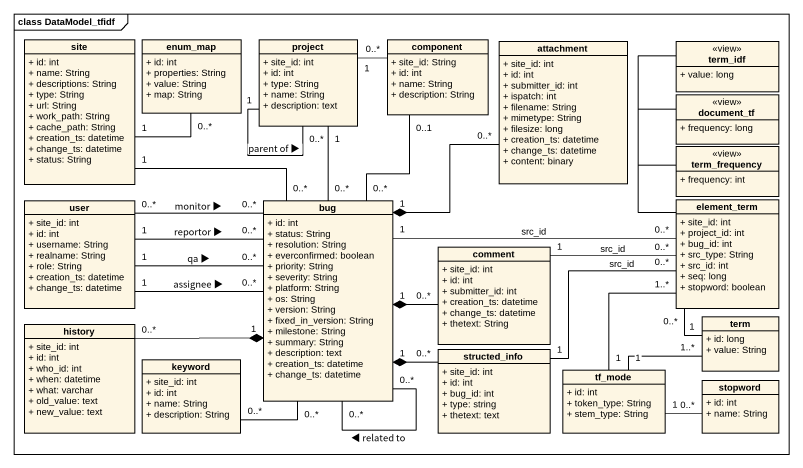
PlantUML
@startuml
mainframe class DataModel_tfidf
hide circle
hide empty members
skinparam classAttributeIconSize 0
class site {
  + id: int
  + name: String
  + descriptions: String
  + type: String
  + url: String
  + work_path: String
  + cache_path: String
  + creation_ts: datetime
  + change_ts: datetime
  + status: String
}
class enum_map {
  + id: int
  + properties: String
  + value: String
  + map: String
}
class project {
  + site_id: int
  + id: int
  + type: String
  + name: String
  + description: text
}
class "component" as component_ {
  + site_id: String
  + id: int
  + name: String
  + description: String
}
class attachment {
  + site_id: int
  + id: int
  + submitter_id: int
  + ispatch: int
  + filename: String
  + mimetype: String
  + filesize: long
  + creation_ts: datetime
  + change_ts: datetime
  + content: binary
}
class term_idf <<view>> {
  + value: long
}
class document_tf <<view>> {
  + frequency: long
}
class term_frequency <<view>> {
  + frequency: int
}
class user {
  + site_id: int
  + id: int
  + username: String
  + realname: String
  + role: String
  + creation_ts: datetime
  + change_ts: datetime
}
class bug {
  + id: int
  + status: String
  + resolution: String
  + everconfirmed: boolean
  + priority: String
  + severity: String
  + platform: String
  + os: String
  + version: String
  + fixed_in_version: String
  + milestone: String
  + summary: String
  + description: text
  + creation_ts: datetime
  + change_ts: datetime
}
class element_term {
  + site_id: int
  + project_id: int
  + bug_id: int
  + src_type: String
  + src_id: int
  + seq: long
  + stopword: boolean
}
class comment {
  + site_id: int
  + id: int
  + submitter_id: int
  + creation_ts: datetime
  + change_ts: datetime
  + thetext: String
}
class history {
  + site_id: int
  + id: int
  + who_id: int
  + when: datetime
  + what: varchar
  + old_value: text
  + new_value: text
}
class term {
  + id: long
  + value: String
}
class keyword {
  + site_id: int
  + id: int
  + name: String
  + description: String
}
class structed_info {
  + site_id: int
  + id: int
  + bug_id: int
  + type: string
  + thetext: text
}
class tf_mode {
  + id: int
  + token_type: String
  + stem_type: String
}
class stopword {
  + id: int
  + name: String
}
enum_map "0..*" -left- "1" site
project "1" -- "0..*" project : parent of ▶
component_ "0..*" -left- "1" project
component_ "0..1" -- "0..*" bug
attachment "0..*" --* "1" bug
term_idf -- element_term
document_tf -- element_term
term_frequency -- element_term
user "1" -right- "0..*" bug : reportor ▶
user "0..*" -right- "0..*" bug : monitor ▶
user "1" -right- "0..*" bug : qa ▶
user "1" -right- "0..*" bug : assignee ▶
bug "0..*" -up- "1" site
bug "0..*" -up- "1" project
bug "0..*" -- "0..*" bug : ◀ related to
element_term "0..*" -left- "1" bug : src_id
element_term "0..*" -left- "1" comment : src_id
element_term "0..*" -left- "1" structed_info : src_id
comment "0..*" -left-* "1" bug
history "0..*" -right-* "1" bug
term "1" -up- "0..*" element_term
keyword "0..*" -up- "0..*" bug
structed_info "0..*" -left-* "1" bug
tf_mode "1" -up- "1..*" element_term
tf_mode "1" -right- "1..*" term
stopword "0..*" -left- "1" tf_mode
@enduml
